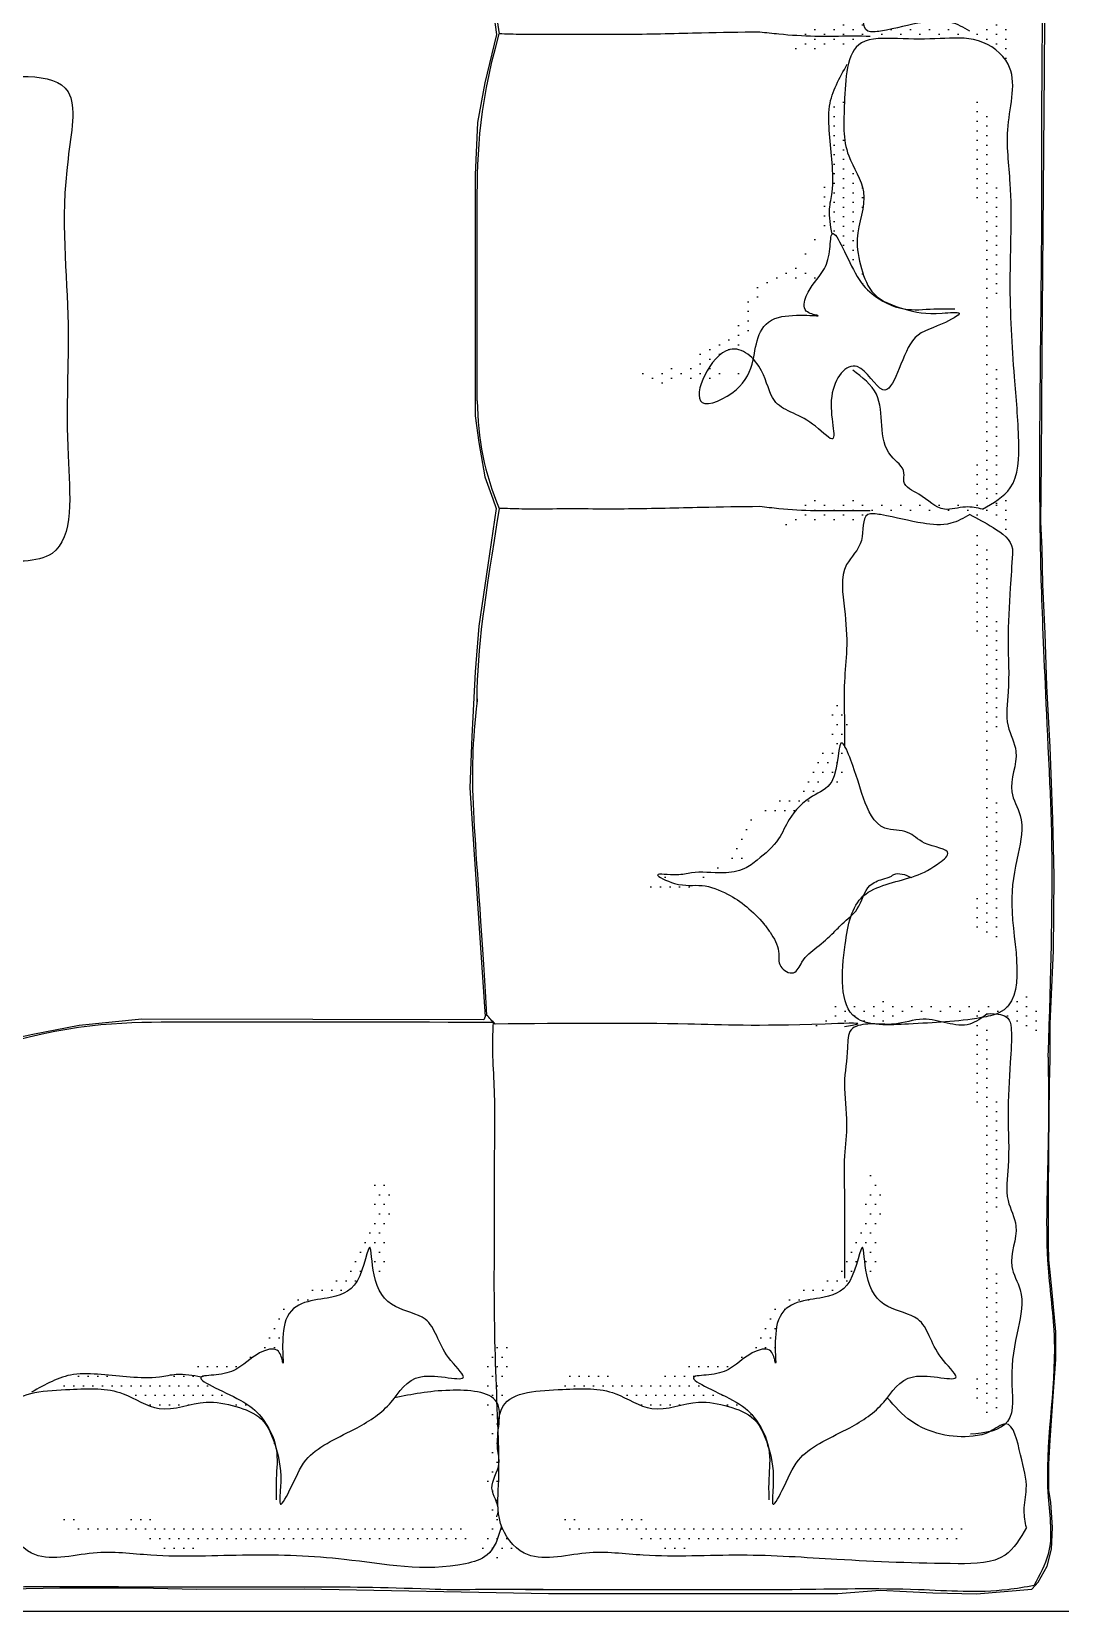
# Model space of a CAD drawing. Header units: millimetres. Extents: x 2377 to 4712, y -254 to 3188.
# Drawn here: x 3615.09 to 3637.67, y 1433.12 to 1467.74 of the extents above; entities that cross this region are included whole.
import ezdxf

# ---------------------------------------------------------------- set-up
doc = ezdxf.new("R2010")
doc.units = ezdxf.units.MM
doc.layers.add('Mobiliario', color=254, linetype='Continuous')
pattern_1 = [(360, (-19164.16732, 15404.11734), (0.1046396866, 0.2092793731), [0, -0.2092793731])]
pattern_2 = [(360, (-19153.37338, 15404.11734), (0.1046396866, 0.2092793731), [0, -0.2092793731])]
pattern_3 = [(270, (-17326.24135, 17220.01939), (-0.2092793731, -0.1046396866), [0, -0.2092793731])]

msp = doc.modelspace()

# ---------------------------------------------------------------- hatches: boundary and pattern name
at = {"layer": 'Mobiliario', "transparency": 33554687}
h = msp.add_hatch(dxfattribs=at)
h.set_pattern_fill('DOTS', color=256, scale=0.13183, angle=90, style=0)
h.set_pattern_definition([(270, (-17326.24135, 17219.41027), (-0.2092793731, -0.1046396866), [0, -0.2092793731])])
edge = h.paths.add_edge_path()
edge.add_spline(control_points=[(3635.646, 1467.777), (3635.823, 1467.805), (3636.067, 1467.845), (3636.279, 1467.988), (3636.333, 1468.034)], knot_values=[0, 0, 0, 0, 0.080563, 0.111589, 0.111589, 0.111589, 0.111589], degree=3, periodic=0)
edge.add_spline(control_points=[(3636.333, 1468.034), (3636.43, 1467.953), (3636.591, 1467.819), (3636.585, 1467.431), (3636.526, 1467.193), (3636.486, 1467.028)], knot_values=[0, 0, 0, 0, 0.054121, 0.08915, 0.167138, 0.167138, 0.167138, 0.167138], degree=3, periodic=0)
edge.add_spline(control_points=[(3636.486, 1467.028), (3636.485, 1467.029), (3636.39, 1467.275), (3635.829, 1467.65), (3634.957, 1467.577), (3634.137, 1467.573), (3633.399, 1467.636), (3633.171, 1467.418), (3633.13, 1467.365)], knot_values=[1.511928, 1.511928, 1.511928, 1.511928, 1.512363, 1.638201, 1.765577, 1.906885, 2.027828, 2.059082, 2.059082, 2.059082, 2.059082], degree=3, periodic=0)
edge.add_spline(control_points=[(3633.13, 1467.365), (3633.025, 1467.391), (3632.871, 1467.43), (3632.614, 1467.399), (3632.376, 1467.301), (3632.05, 1467.39), (3631.774, 1467.317), (3631.598, 1467.343), (3631.547, 1467.351)], knot_values=[0, 0, 0, 0, 0.048558, 0.071367, 0.116584, 0.162079, 0.218878, 0.242488, 0.242488, 0.242488, 0.242488], degree=3, periodic=0)
edge.add_spline(control_points=[(3631.547, 1467.351), (3631.567, 1467.369), (3631.681, 1467.461), (3631.958, 1467.55), (3632.036, 1467.78), (3632.055, 1467.902)], knot_values=[0.818516, 0.818516, 0.818516, 0.818516, 0.831378, 0.885814, 0.938551, 0.938551, 0.938551, 0.938551], degree=3, periodic=0)
edge.add_spline(control_points=[(3632.055, 1467.902), (3632.114, 1467.89), (3632.214, 1467.869), (3632.435, 1467.881), (3632.656, 1467.841), (3632.97, 1467.928), (3633.175, 1467.915), (3633.32, 1467.906)], knot_values=[0, 0, 0, 0, 0.027242, 0.046133, 0.100301, 0.127225, 0.192645, 0.192645, 0.192645, 0.192645], degree=3, periodic=0)
edge.add_spline(control_points=[(3633.32, 1467.906), (3633.338, 1467.847), (3633.408, 1467.729), (3633.949, 1467.829), (3634.502, 1467.813), (3635.168, 1467.842), (3635.507, 1467.796), (3635.646, 1467.777)], knot_values=[0, 0, 0, 0, 0.027981, 0.070374, 0.21186, 0.303711, 0.367692, 0.367692, 0.367692, 0.367692], degree=3, periodic=0)
h = msp.add_hatch(dxfattribs=at)
h.set_pattern_fill('DOTS', color=256, scale=0.13183, angle=90, style=0)
h.set_pattern_definition(pattern_3)
edge = h.paths.add_edge_path()
edge.add_spline(control_points=[(3632.959, 1466.418), (3632.934, 1466.343), (3632.808, 1465.85), (3632.86, 1465.103), (3633.497, 1464.196), (3633.095, 1463.325), (3633.25, 1462.565), (3633.496, 1461.9), (3633.978, 1461.732), (3634.203, 1461.667)], knot_values=[2.114919, 2.114919, 2.114919, 2.114919, 2.148022, 2.325375, 2.455369, 2.612382, 2.712389, 2.807247, 2.917859, 2.917859, 2.917859, 2.917859], degree=3, periodic=0)
edge.add_spline(control_points=[(3634.203, 1461.667), (3633.946, 1461.71), (3633.495, 1461.946), (3633.086, 1462.439), (3632.708, 1463.4), (3632.628, 1463.313)], knot_values=[5.290886, 5.290886, 5.290886, 5.290886, 5.407859, 5.498389, 5.641481, 5.641481, 5.641481, 5.641481], degree=3, periodic=0)
edge.add_spline(control_points=[(3632.628, 1463.313), (3632.594, 1463.495), (3632.536, 1463.8), (3632.664, 1464.31), (3632.624, 1464.873), (3632.597, 1465.473), (3632.445, 1466.138), (3632.8, 1466.331), (3632.959, 1466.418)], knot_values=[0, 0, 0, 0, 0.082775, 0.139052, 0.236451, 0.334205, 0.426037, 0.500826, 0.500826, 0.500826, 0.500826], degree=3, periodic=0)
h = msp.add_hatch(dxfattribs=at)
h.set_pattern_fill('DOTS', color=256, scale=0.13183, angle=90, style=0)
h.set_pattern_definition(pattern_3)
edge = h.paths.add_edge_path()
edge.add_spline(control_points=[(3636.334, 1457.683), (3636.362, 1457.59), (3636.355, 1457.342), (3635.636, 1457.436), (3635.881, 1458.65), (3635.94, 1459.636), (3635.824, 1460.92), (3635.804, 1461.945), (3635.836, 1462.858), (3635.929, 1463.674), (3635.598, 1464.716), (3635.895, 1465.468), (3635.567, 1466.611), (3636.235, 1465.782), (3636.057, 1465.266), (3635.987, 1464.616), (3636.544, 1464.101), (3636.325, 1463.291), (3636.37, 1462.42), (3636.089, 1461.448), (3636.261, 1460.461), (3636.238, 1459.433), (3636.21, 1458.439), (3636.353, 1458.028), (3636.334, 1457.683)], knot_values=[0.011224, 0.011224, 0.011224, 0.011224, 0.050682, 0.096715, 0.251247, 0.459037, 0.606759, 0.823353, 0.929423, 1.021685, 1.198271, 1.382621, 1.456912, 1.545386, 1.655962, 1.729681, 1.820531, 1.963359, 2.069429, 2.223203, 2.412328, 2.513691, 2.702648, 2.807141, 2.807141, 2.807141, 2.807141], degree=3, periodic=0)
edge.add_spline(control_points=[(3636.302, 1457.755), (3636.315, 1457.734), (3636.326, 1457.709), (3636.334, 1457.683), (3636.333, 1457.676), (3636.328, 1457.577), (3636.3, 1457.298), (3636.255, 1457.833), (3636.302, 1457.755)], knot_values=[0, 0, 0, 0, 0.011224, 0.011224, 0.011224, 0.013099, 0.041124, 0.082591, 0.082591, 0.082591, 0.082591], degree=3, periodic=0)
h = msp.add_hatch(dxfattribs=at)
h.set_pattern_fill('DOTS', color=256, scale=0.13183, angle=90, style=0)
h.set_pattern_definition([(270, (-17326.24135, 17219.2005), (-0.2092793731, -0.1046396866), [0, -0.2092793731])])
edge = h.paths.add_edge_path()
edge.add_spline(control_points=[(3628.073, 1460.294), (3628.223, 1460.313), (3628.522, 1460.352), (3628.959, 1460.372), (3629.426, 1460.393), (3629.737, 1460.814), (3630.159, 1460.909), (3630.539, 1461.155), (3630.603, 1461.592), (3630.827, 1461.998), (3631.093, 1462.353), (3631.442, 1462.544), (3631.822, 1462.653), (3632.117, 1462.974), (3632.363, 1463.372), (3632.338, 1463.811), (3632.224, 1464.256), (3632.448, 1464.448), (3632.57, 1464.553)], knot_values=[0.005178, 0.005178, 0.005178, 0.005178, 0.073849, 0.142205, 0.207549, 0.273101, 0.36199, 0.399334, 0.470573, 0.546917, 0.612479, 0.668255, 0.724922, 0.788827, 0.8616, 0.929898, 0.986285, 1.052992, 1.052992, 1.052992, 1.052992], degree=3, periodic=0)
edge.add_spline(control_points=[(3632.57, 1464.553), (3632.575, 1464.413), (3632.602, 1464.273), (3632.628, 1464.132)], knot_values=[0, 0, 0, 0, 0.06406, 0.06406, 0.06406, 0.06406], degree=3, periodic=0)
edge.add_spline(control_points=[(3632.628, 1464.132), (3632.625, 1464.129), (3632.593, 1464.078), (3632.59, 1463.688), (3632.434, 1463.242), (3632.076, 1462.931), (3631.96, 1462.411), (3632.654, 1462.281), (3630.993, 1462.509), (3630.948, 1461.447), (3630.714, 1460.621), (3629.372, 1460.418), (3630.249, 1460.39), (3630.566, 1460.297), (3630.643, 1460.266)], knot_values=[4.316577, 4.316577, 4.316577, 4.316577, 4.322625, 4.379639, 4.44672, 4.548681, 4.598183, 4.636236, 4.763611, 4.92851, 5.042512, 5.16326, 5.256193, 5.290886, 5.290886, 5.290886, 5.290886], degree=3, periodic=0)
edge.add_spline(control_points=[(3630.643, 1460.266), (3630.406, 1460.171), (3629.993, 1460.006), (3629.28, 1460.13), (3628.762, 1459.811), (3628.185, 1460.284), (3628.073, 1460.294)], knot_values=[1.719687, 1.719687, 1.719687, 1.719687, 1.833875, 1.91866, 2.031928, 2.108276, 2.108276, 2.108276, 2.108276], degree=3, periodic=0)
h = msp.add_hatch(dxfattribs=at)
h.set_pattern_fill('DOTS', color=256, scale=0.13183, angle=90, style=0)
h.set_pattern_definition([(270, (-17326.24135, 17229.80847), (-0.2092793731, -0.1046396866), [0, -0.2092793731])])
edge = h.paths.add_edge_path()
edge.add_spline(control_points=[(3635.646, 1457.379), (3635.823, 1457.407), (3636.067, 1457.447), (3636.279, 1457.59), (3636.333, 1457.636)], knot_values=[0, 0, 0, 0, 0.080563, 0.111589, 0.111589, 0.111589, 0.111589], degree=3, periodic=0)
edge.add_spline(control_points=[(3636.333, 1457.636), (3636.43, 1457.555), (3636.591, 1457.421), (3636.585, 1457.033), (3636.526, 1456.795), (3636.486, 1456.63)], knot_values=[0, 0, 0, 0, 0.054121, 0.08915, 0.167138, 0.167138, 0.167138, 0.167138], degree=3, periodic=0)
edge.add_spline(control_points=[(3636.486, 1456.63), (3636.485, 1456.631), (3636.39, 1456.877), (3635.829, 1457.252), (3634.957, 1457.179), (3634.137, 1457.175), (3633.399, 1457.238), (3633.171, 1457.02), (3633.13, 1456.967)], knot_values=[1.511928, 1.511928, 1.511928, 1.511928, 1.512363, 1.638201, 1.765577, 1.906885, 2.027828, 2.059082, 2.059082, 2.059082, 2.059082], degree=3, periodic=0)
edge.add_spline(control_points=[(3633.13, 1456.967), (3633.025, 1456.993), (3632.871, 1457.032), (3632.614, 1457.001), (3632.376, 1456.902), (3632.05, 1456.992), (3631.774, 1456.919), (3631.598, 1456.945), (3631.547, 1456.952)], knot_values=[0, 0, 0, 0, 0.048558, 0.071367, 0.116584, 0.162079, 0.218878, 0.242488, 0.242488, 0.242488, 0.242488], degree=3, periodic=0)
edge.add_spline(control_points=[(3631.547, 1456.952), (3631.567, 1456.971), (3631.681, 1457.063), (3631.958, 1457.152), (3632.036, 1457.382), (3632.055, 1457.504)], knot_values=[0.818516, 0.818516, 0.818516, 0.818516, 0.831378, 0.885814, 0.938551, 0.938551, 0.938551, 0.938551], degree=3, periodic=0)
edge.add_spline(control_points=[(3632.055, 1457.504), (3632.114, 1457.491), (3632.214, 1457.471), (3632.435, 1457.483), (3632.656, 1457.443), (3632.97, 1457.529), (3633.175, 1457.517), (3633.32, 1457.508)], knot_values=[0, 0, 0, 0, 0.027242, 0.046133, 0.100301, 0.127225, 0.192645, 0.192645, 0.192645, 0.192645], degree=3, periodic=0)
edge.add_spline(control_points=[(3633.32, 1457.508), (3633.338, 1457.448), (3633.408, 1457.33), (3633.949, 1457.431), (3634.502, 1457.415), (3635.168, 1457.444), (3635.507, 1457.398), (3635.646, 1457.379)], knot_values=[0, 0, 0, 0, 0.027981, 0.070374, 0.21186, 0.303711, 0.367692, 0.367692, 0.367692, 0.367692], degree=3, periodic=0)
h = msp.add_hatch(dxfattribs=at)
h.set_pattern_fill('DOTS', color=256, scale=0.13183, angle=90, style=0)
h.set_pattern_definition([(270, (-17326.24135, 17229.56472), (-0.2092793731, -0.1046396866), [0, -0.2092793731])])
edge = h.paths.add_edge_path()
edge.add_spline(control_points=[(3636.334, 1448.137), (3636.362, 1448.044), (3636.355, 1447.797), (3635.636, 1447.891), (3635.881, 1449.105), (3635.94, 1450.09), (3635.824, 1451.375), (3635.804, 1452.399), (3635.836, 1453.313), (3635.929, 1454.129), (3635.598, 1455.171), (3635.895, 1455.923), (3635.567, 1457.065), (3636.235, 1456.237), (3636.057, 1455.721), (3635.987, 1455.071), (3636.544, 1454.555), (3636.325, 1453.746), (3636.37, 1452.874), (3636.089, 1451.903), (3636.261, 1450.916), (3636.238, 1449.887), (3636.21, 1448.894), (3636.353, 1448.483), (3636.334, 1448.137)], knot_values=[0.011224, 0.011224, 0.011224, 0.011224, 0.050682, 0.096715, 0.251247, 0.459037, 0.606759, 0.823353, 0.929423, 1.021685, 1.198271, 1.382621, 1.456912, 1.545386, 1.655962, 1.729681, 1.820531, 1.963359, 2.069429, 2.223203, 2.412328, 2.513691, 2.702648, 2.807141, 2.807141, 2.807141, 2.807141], degree=3, periodic=0)
edge.add_spline(control_points=[(3636.302, 1448.21), (3636.315, 1448.189), (3636.326, 1448.164), (3636.334, 1448.137), (3636.333, 1448.131), (3636.328, 1448.031), (3636.3, 1447.753), (3636.255, 1448.288), (3636.302, 1448.21)], knot_values=[0, 0, 0, 0, 0.011224, 0.011224, 0.011224, 0.013099, 0.041124, 0.082591, 0.082591, 0.082591, 0.082591], degree=3, periodic=0)
h = msp.add_hatch(dxfattribs=at)
h.set_pattern_fill('DOTS', color=256, scale=0.13183, style=0)
h.set_pattern_definition([(360, (-19163.43445, 15393.49596), (0.1046396866, 0.2092793731), [0, -0.2092793731])])
edge = h.paths.add_edge_path()
edge.add_spline(control_points=[(3632.701, 1453.434), (3632.681, 1453.283), (3632.642, 1452.984), (3632.623, 1452.547), (3632.602, 1452.08), (3632.18, 1451.769), (3632.086, 1451.347), (3631.84, 1450.967), (3631.403, 1450.903), (3630.996, 1450.679), (3630.641, 1450.413), (3630.45, 1450.064), (3630.342, 1449.684), (3630.021, 1449.389), (3629.623, 1449.143), (3629.183, 1449.168), (3628.739, 1449.283), (3628.546, 1449.058), (3628.442, 1448.936)], knot_values=[0.005178, 0.005178, 0.005178, 0.005178, 0.073849, 0.142205, 0.207549, 0.273101, 0.36199, 0.399334, 0.470573, 0.546917, 0.612479, 0.668255, 0.724922, 0.788827, 0.8616, 0.929898, 0.986285, 1.052992, 1.052992, 1.052992, 1.052992], degree=3, periodic=0)
edge.add_spline(control_points=[(3628.442, 1448.936), (3628.582, 1448.931), (3628.722, 1448.904), (3628.862, 1448.878)], knot_values=[0, 0, 0, 0, 0.06406, 0.06406, 0.06406, 0.06406], degree=3, periodic=0)
edge.add_spline(control_points=[(3628.862, 1448.878), (3628.866, 1448.881), (3628.917, 1448.913), (3629.307, 1448.916), (3629.753, 1449.072), (3630.063, 1449.43), (3630.584, 1449.546), (3630.714, 1448.852), (3630.486, 1450.513), (3631.547, 1450.558), (3632.374, 1450.792), (3632.577, 1452.135), (3632.604, 1451.257), (3632.697, 1450.941), (3632.729, 1450.864)], knot_values=[4.316577, 4.316577, 4.316577, 4.316577, 4.322625, 4.379639, 4.44672, 4.548681, 4.598183, 4.636236, 4.763611, 4.92851, 5.042512, 5.16326, 5.256193, 5.290886, 5.290886, 5.290886, 5.290886], degree=3, periodic=0)
edge.add_spline(control_points=[(3632.729, 1450.864), (3632.823, 1451.101), (3632.988, 1451.514), (3632.864, 1452.226), (3633.184, 1452.745), (3632.71, 1453.321), (3632.701, 1453.434)], knot_values=[1.719687, 1.719687, 1.719687, 1.719687, 1.833875, 1.91866, 2.031928, 2.108276, 2.108276, 2.108276, 2.108276], degree=3, periodic=0)
h = msp.add_hatch(dxfattribs=at)
h.set_pattern_fill('DOTS', color=256, scale=0.13183, angle=90, style=0)
h.set_pattern_definition([(270, (-17326.8352, 17240.80052), (-0.2092793731, -0.1046396866), [0, -0.2092793731])])
edge = h.paths.add_edge_path()
edge.add_spline(control_points=[(3636.24, 1446.386), (3636.417, 1446.415), (3636.661, 1446.455), (3636.873, 1446.598), (3636.926, 1446.644)], knot_values=[0, 0, 0, 0, 0.080563, 0.111589, 0.111589, 0.111589, 0.111589], degree=3, periodic=0)
edge.add_spline(control_points=[(3636.926, 1446.644), (3637.024, 1446.563), (3637.185, 1446.429), (3637.179, 1446.041), (3637.12, 1445.803), (3637.079, 1445.638)], knot_values=[0, 0, 0, 0, 0.054121, 0.08915, 0.167138, 0.167138, 0.167138, 0.167138], degree=3, periodic=0)
edge.add_spline(control_points=[(3637.079, 1445.638), (3637.079, 1445.639), (3636.984, 1445.885), (3636.423, 1446.26), (3635.551, 1446.187), (3634.731, 1446.183), (3633.993, 1446.246), (3633.765, 1446.028), (3633.723, 1445.975)], knot_values=[1.511928, 1.511928, 1.511928, 1.511928, 1.512363, 1.638201, 1.765577, 1.906885, 2.027828, 2.059082, 2.059082, 2.059082, 2.059082], degree=3, periodic=0)
edge.add_spline(control_points=[(3633.723, 1445.975), (3633.619, 1446.001), (3633.465, 1446.039), (3633.208, 1446.009), (3632.97, 1445.91), (3632.643, 1446), (3632.368, 1445.927), (3632.192, 1445.953), (3632.141, 1445.96)], knot_values=[0, 0, 0, 0, 0.048558, 0.071367, 0.116584, 0.162079, 0.218878, 0.242488, 0.242488, 0.242488, 0.242488], degree=3, periodic=0)
edge.add_spline(control_points=[(3632.141, 1445.96), (3632.161, 1445.979), (3632.275, 1446.071), (3632.552, 1446.16), (3632.63, 1446.39), (3632.649, 1446.512)], knot_values=[0.818516, 0.818516, 0.818516, 0.818516, 0.831378, 0.885814, 0.938551, 0.938551, 0.938551, 0.938551], degree=3, periodic=0)
edge.add_spline(control_points=[(3632.649, 1446.512), (3632.708, 1446.499), (3632.808, 1446.478), (3633.029, 1446.491), (3633.25, 1446.451), (3633.564, 1446.537), (3633.769, 1446.525), (3633.914, 1446.516)], knot_values=[0, 0, 0, 0, 0.027242, 0.046133, 0.100301, 0.127225, 0.192645, 0.192645, 0.192645, 0.192645], degree=3, periodic=0)
edge.add_spline(control_points=[(3633.914, 1446.516), (3633.932, 1446.456), (3634.001, 1446.338), (3634.543, 1446.438), (3635.096, 1446.423), (3635.762, 1446.452), (3636.101, 1446.405), (3636.24, 1446.386)], knot_values=[0, 0, 0, 0, 0.027981, 0.070374, 0.21186, 0.303711, 0.367692, 0.367692, 0.367692, 0.367692], degree=3, periodic=0)
h = msp.add_hatch(dxfattribs=at)
h.set_pattern_fill('DOTS', color=256, scale=0.13183, angle=90, style=0)
h.set_pattern_definition([(270, (-17326.24135, 17239.96291), (-0.2092793731, -0.1046396866), [0, -0.2092793731])])
edge = h.paths.add_edge_path()
edge.add_spline(control_points=[(3636.334, 1437.739), (3636.362, 1437.646), (3636.355, 1437.398), (3635.636, 1437.493), (3635.881, 1438.706), (3635.94, 1439.692), (3635.824, 1440.977), (3635.804, 1442.001), (3635.836, 1442.915), (3635.929, 1443.731), (3635.598, 1444.772), (3635.895, 1445.524), (3635.567, 1446.667), (3636.235, 1445.839), (3636.057, 1445.322), (3635.987, 1444.673), (3636.544, 1444.157), (3636.325, 1443.348), (3636.37, 1442.476), (3636.089, 1441.505), (3636.261, 1440.518), (3636.238, 1439.489), (3636.21, 1438.495), (3636.353, 1438.085), (3636.334, 1437.739)], knot_values=[0.011224, 0.011224, 0.011224, 0.011224, 0.050682, 0.096715, 0.251247, 0.459037, 0.606759, 0.823353, 0.929423, 1.021685, 1.198271, 1.382621, 1.456912, 1.545386, 1.655962, 1.729681, 1.820531, 1.963359, 2.069429, 2.223203, 2.412328, 2.513691, 2.702648, 2.807141, 2.807141, 2.807141, 2.807141], degree=3, periodic=0)
edge.add_spline(control_points=[(3636.302, 1437.811), (3636.315, 1437.79), (3636.326, 1437.766), (3636.334, 1437.739), (3636.333, 1437.733), (3636.328, 1437.633), (3636.3, 1437.355), (3636.255, 1437.89), (3636.302, 1437.811)], knot_values=[0, 0, 0, 0, 0.011224, 0.011224, 0.011224, 0.013099, 0.041124, 0.082591, 0.082591, 0.082591, 0.082591], degree=3, periodic=0)
h = msp.add_hatch(dxfattribs=at)
h.set_pattern_fill('DOTS', color=256, scale=0.13183, style=0)
h.set_pattern_definition(pattern_2)
edge = h.paths.add_edge_path()
edge.add_spline(control_points=[(3622.64, 1442.812), (3622.62, 1442.662), (3622.581, 1442.362), (3622.562, 1441.926), (3622.541, 1441.459), (3622.119, 1441.148), (3622.025, 1440.726), (3621.779, 1440.346), (3621.342, 1440.282), (3620.935, 1440.058), (3620.58, 1439.791), (3620.389, 1439.443), (3620.281, 1439.063), (3619.96, 1438.768), (3619.562, 1438.521), (3619.122, 1438.547), (3618.678, 1438.661), (3618.485, 1438.437), (3618.381, 1438.315)], knot_values=[0.005178, 0.005178, 0.005178, 0.005178, 0.073849, 0.142205, 0.207549, 0.273101, 0.36199, 0.399334, 0.470573, 0.546917, 0.612479, 0.668255, 0.724922, 0.788827, 0.8616, 0.929898, 0.986285, 1.052992, 1.052992, 1.052992, 1.052992], degree=3, periodic=0)
edge.add_spline(control_points=[(3618.381, 1438.315), (3618.521, 1438.31), (3618.661, 1438.283), (3618.801, 1438.256)], knot_values=[0, 0, 0, 0, 0.06406, 0.06406, 0.06406, 0.06406], degree=3, periodic=0)
edge.add_spline(control_points=[(3618.801, 1438.256), (3618.805, 1438.26), (3618.856, 1438.292), (3619.246, 1438.295), (3619.692, 1438.451), (3620.002, 1438.809), (3620.522, 1438.925), (3620.653, 1438.231), (3620.425, 1439.891), (3621.486, 1439.937), (3622.313, 1440.171), (3622.516, 1441.513), (3622.543, 1440.636), (3622.636, 1440.319), (3622.668, 1440.242)], knot_values=[4.316577, 4.316577, 4.316577, 4.316577, 4.322625, 4.379639, 4.44672, 4.548681, 4.598183, 4.636236, 4.763611, 4.92851, 5.042512, 5.16326, 5.256193, 5.290886, 5.290886, 5.290886, 5.290886], degree=3, periodic=0)
edge.add_spline(control_points=[(3622.668, 1440.242), (3622.762, 1440.479), (3622.927, 1440.892), (3622.803, 1441.605), (3623.123, 1442.123), (3622.649, 1442.7), (3622.64, 1442.812)], knot_values=[1.719687, 1.719687, 1.719687, 1.719687, 1.833875, 1.91866, 2.031928, 2.108276, 2.108276, 2.108276, 2.108276], degree=3, periodic=0)
h = msp.add_hatch(dxfattribs=at)
h.set_pattern_fill('DOTS', color=256, scale=0.13183, style=0)
h.set_pattern_definition(pattern_1)
edge = h.paths.add_edge_path()
edge.add_spline(control_points=[(3633.434, 1442.812), (3633.414, 1442.662), (3633.375, 1442.362), (3633.356, 1441.926), (3633.335, 1441.459), (3632.913, 1441.148), (3632.819, 1440.726), (3632.572, 1440.346), (3632.136, 1440.282), (3631.729, 1440.058), (3631.374, 1439.791), (3631.183, 1439.443), (3631.075, 1439.063), (3630.754, 1438.768), (3630.356, 1438.521), (3629.916, 1438.547), (3629.472, 1438.661), (3629.279, 1438.437), (3629.175, 1438.315)], knot_values=[0.005178, 0.005178, 0.005178, 0.005178, 0.073849, 0.142205, 0.207549, 0.273101, 0.36199, 0.399334, 0.470573, 0.546917, 0.612479, 0.668255, 0.724922, 0.788827, 0.8616, 0.929898, 0.986285, 1.052992, 1.052992, 1.052992, 1.052992], degree=3, periodic=0)
edge.add_spline(control_points=[(3629.175, 1438.315), (3629.314, 1438.31), (3629.455, 1438.283), (3629.595, 1438.256)], knot_values=[0, 0, 0, 0, 0.06406, 0.06406, 0.06406, 0.06406], degree=3, periodic=0)
edge.add_spline(control_points=[(3629.595, 1438.256), (3629.599, 1438.26), (3629.65, 1438.292), (3630.04, 1438.295), (3630.486, 1438.451), (3630.796, 1438.809), (3631.316, 1438.925), (3631.447, 1438.231), (3631.218, 1439.891), (3632.28, 1439.937), (3633.107, 1440.171), (3633.31, 1441.513), (3633.337, 1440.636), (3633.43, 1440.319), (3633.462, 1440.242)], knot_values=[4.316577, 4.316577, 4.316577, 4.316577, 4.322625, 4.379639, 4.44672, 4.548681, 4.598183, 4.636236, 4.763611, 4.92851, 5.042512, 5.16326, 5.256193, 5.290886, 5.290886, 5.290886, 5.290886], degree=3, periodic=0)
edge.add_spline(control_points=[(3633.462, 1440.242), (3633.556, 1440.479), (3633.721, 1440.892), (3633.597, 1441.605), (3633.916, 1442.123), (3633.443, 1442.7), (3633.434, 1442.812)], knot_values=[1.719687, 1.719687, 1.719687, 1.719687, 1.833875, 1.91866, 2.031928, 2.108276, 2.108276, 2.108276, 2.108276], degree=3, periodic=0)
h = msp.add_hatch(dxfattribs=at)
h.set_pattern_fill('DOTS', color=256, scale=0.13183, style=0)
h.set_pattern_definition([(360, (-19163.5582, 15404.11734), (0.1046396866, 0.2092793731), [0, -0.2092793731])])
edge = h.paths.add_edge_path()
edge.add_spline(control_points=[(3625.132, 1435.239), (3625.103, 1435.062), (3625.064, 1434.818), (3624.92, 1434.606), (3624.874, 1434.552)], knot_values=[0, 0, 0, 0, 0.080563, 0.111589, 0.111589, 0.111589, 0.111589], degree=3, periodic=0)
edge.add_spline(control_points=[(3624.874, 1434.552), (3624.955, 1434.455), (3625.089, 1434.294), (3625.477, 1434.3), (3625.716, 1434.359), (3625.88, 1434.399)], knot_values=[0, 0, 0, 0, 0.054121, 0.08915, 0.167138, 0.167138, 0.167138, 0.167138], degree=3, periodic=0)
edge.add_spline(control_points=[(3625.88, 1434.399), (3625.879, 1434.4), (3625.634, 1434.495), (3625.259, 1435.056), (3625.332, 1435.928), (3625.335, 1436.748), (3625.272, 1437.486), (3625.491, 1437.714), (3625.543, 1437.755)], knot_values=[1.511928, 1.511928, 1.511928, 1.511928, 1.512363, 1.638201, 1.765577, 1.906885, 2.027828, 2.059082, 2.059082, 2.059082, 2.059082], degree=3, periodic=0)
edge.add_spline(control_points=[(3625.543, 1437.755), (3625.517, 1437.86), (3625.479, 1438.014), (3625.509, 1438.27), (3625.608, 1438.509), (3625.519, 1438.835), (3625.591, 1439.111), (3625.566, 1439.287), (3625.558, 1439.338)], knot_values=[0, 0, 0, 0, 0.048558, 0.071367, 0.116584, 0.162079, 0.218878, 0.242488, 0.242488, 0.242488, 0.242488], degree=3, periodic=0)
edge.add_spline(control_points=[(3625.558, 1439.338), (3625.539, 1439.318), (3625.447, 1439.203), (3625.358, 1438.927), (3625.129, 1438.848), (3625.007, 1438.83)], knot_values=[0.818516, 0.818516, 0.818516, 0.818516, 0.831378, 0.885814, 0.938551, 0.938551, 0.938551, 0.938551], degree=3, periodic=0)
edge.add_spline(control_points=[(3625.007, 1438.83), (3625.019, 1438.771), (3625.04, 1438.671), (3625.028, 1438.45), (3625.068, 1438.228), (3624.981, 1437.914), (3624.994, 1437.71), (3625.003, 1437.565)], knot_values=[0, 0, 0, 0, 0.027242, 0.046133, 0.100301, 0.127225, 0.192645, 0.192645, 0.192645, 0.192645], degree=3, periodic=0)
edge.add_spline(control_points=[(3625.003, 1437.565), (3625.062, 1437.547), (3625.18, 1437.477), (3625.08, 1436.936), (3625.096, 1436.383), (3625.067, 1435.717), (3625.113, 1435.378), (3625.132, 1435.239)], knot_values=[0, 0, 0, 0, 0.027981, 0.070374, 0.21186, 0.303711, 0.367692, 0.367692, 0.367692, 0.367692], degree=3, periodic=0)
h = msp.add_hatch(dxfattribs=at)
h.set_pattern_fill('DOTS', color=256, scale=0.13183, style=0)
h.set_pattern_definition(pattern_2)
edge = h.paths.add_edge_path()
edge.add_spline(control_points=[(3615.697, 1437.926), (3615.772, 1437.95), (3616.265, 1438.077), (3617.012, 1438.025), (3617.919, 1437.388), (3618.789, 1437.789), (3619.55, 1437.635), (3620.215, 1437.389), (3620.383, 1436.907), (3620.447, 1436.682)], knot_values=[2.114919, 2.114919, 2.114919, 2.114919, 2.148022, 2.325375, 2.455369, 2.612382, 2.712389, 2.807247, 2.917859, 2.917859, 2.917859, 2.917859], degree=3, periodic=0)
edge.add_spline(control_points=[(3620.447, 1436.682), (3620.404, 1436.938), (3620.169, 1437.39), (3619.676, 1437.799), (3618.715, 1438.177), (3618.801, 1438.256)], knot_values=[5.290886, 5.290886, 5.290886, 5.290886, 5.407859, 5.498389, 5.641481, 5.641481, 5.641481, 5.641481], degree=3, periodic=0)
edge.add_spline(control_points=[(3618.801, 1438.256), (3618.62, 1438.291), (3618.315, 1438.349), (3617.805, 1438.221), (3617.242, 1438.261), (3616.641, 1438.288), (3615.977, 1438.44), (3615.784, 1438.085), (3615.697, 1437.926)], knot_values=[0, 0, 0, 0, 0.082775, 0.139052, 0.236451, 0.334205, 0.426037, 0.500826, 0.500826, 0.500826, 0.500826], degree=3, periodic=0)
h = msp.add_hatch(dxfattribs=at)
h.set_pattern_fill('DOTS', color=256, scale=0.13183, style=0)
h.set_pattern_definition(pattern_1)
edge = h.paths.add_edge_path()
edge.add_spline(control_points=[(3626.491, 1437.926), (3626.566, 1437.95), (3627.058, 1438.077), (3627.806, 1438.025), (3628.713, 1437.388), (3629.583, 1437.789), (3630.344, 1437.635), (3631.009, 1437.389), (3631.177, 1436.907), (3631.241, 1436.682)], knot_values=[2.114919, 2.114919, 2.114919, 2.114919, 2.148022, 2.325375, 2.455369, 2.612382, 2.712389, 2.807247, 2.917859, 2.917859, 2.917859, 2.917859], degree=3, periodic=0)
edge.add_spline(control_points=[(3631.241, 1436.682), (3631.198, 1436.938), (3630.963, 1437.39), (3630.47, 1437.799), (3629.509, 1438.177), (3629.595, 1438.256)], knot_values=[5.290886, 5.290886, 5.290886, 5.290886, 5.407859, 5.498389, 5.641481, 5.641481, 5.641481, 5.641481], degree=3, periodic=0)
edge.add_spline(control_points=[(3629.595, 1438.256), (3629.414, 1438.291), (3629.109, 1438.349), (3628.599, 1438.221), (3628.036, 1438.261), (3627.435, 1438.288), (3626.771, 1438.44), (3626.578, 1438.085), (3626.491, 1437.926)], knot_values=[0, 0, 0, 0, 0.082775, 0.139052, 0.236451, 0.334205, 0.426037, 0.500826, 0.500826, 0.500826, 0.500826], degree=3, periodic=0)
h = msp.add_hatch(dxfattribs=at)
h.set_pattern_fill('DOTS', color=256, scale=0.13183, style=0)
h.set_pattern_definition(pattern_2)
edge = h.paths.add_edge_path()
edge.add_spline(control_points=[(3624.432, 1434.551), (3624.525, 1434.523), (3624.773, 1434.53), (3624.678, 1435.249), (3623.465, 1435.004), (3622.479, 1434.945), (3621.195, 1435.061), (3620.17, 1435.081), (3619.256, 1435.048), (3618.44, 1434.955), (3617.399, 1435.287), (3616.647, 1434.99), (3615.504, 1435.318), (3616.333, 1434.649), (3616.849, 1434.827), (3617.499, 1434.898), (3618.014, 1434.341), (3618.824, 1434.56), (3619.695, 1434.515), (3620.666, 1434.796), (3621.654, 1434.623), (3622.682, 1434.647), (3623.676, 1434.674), (3624.086, 1434.532), (3624.432, 1434.551)], knot_values=[0.011224, 0.011224, 0.011224, 0.011224, 0.050682, 0.096715, 0.251247, 0.459037, 0.606759, 0.823353, 0.929423, 1.021685, 1.198271, 1.382621, 1.456912, 1.545386, 1.655962, 1.729681, 1.820531, 1.963359, 2.069429, 2.223203, 2.412328, 2.513691, 2.702648, 2.807141, 2.807141, 2.807141, 2.807141], degree=3, periodic=0)
edge.add_spline(control_points=[(3624.36, 1434.582), (3624.381, 1434.57), (3624.406, 1434.559), (3624.432, 1434.551), (3624.438, 1434.551), (3624.538, 1434.557), (3624.817, 1434.585), (3624.282, 1434.629), (3624.36, 1434.582)], knot_values=[0, 0, 0, 0, 0.011224, 0.011224, 0.011224, 0.013099, 0.041124, 0.082591, 0.082591, 0.082591, 0.082591], degree=3, periodic=0)
h = msp.add_hatch(dxfattribs=at)
h.set_pattern_fill('DOTS', color=256, scale=0.13183, style=0)
h.set_pattern_definition(pattern_1)
edge = h.paths.add_edge_path()
edge.add_spline(control_points=[(3635.226, 1434.551), (3635.319, 1434.523), (3635.567, 1434.53), (3635.472, 1435.249), (3634.259, 1435.004), (3633.273, 1434.945), (3631.988, 1435.061), (3630.964, 1435.081), (3630.05, 1435.048), (3629.234, 1434.955), (3628.193, 1435.287), (3627.441, 1434.99), (3626.298, 1435.318), (3627.126, 1434.649), (3627.643, 1434.827), (3628.293, 1434.898), (3628.808, 1434.341), (3629.618, 1434.56), (3630.489, 1434.515), (3631.46, 1434.796), (3632.448, 1434.623), (3633.476, 1434.647), (3634.47, 1434.674), (3634.88, 1434.532), (3635.226, 1434.551)], knot_values=[0.011224, 0.011224, 0.011224, 0.011224, 0.050682, 0.096715, 0.251247, 0.459037, 0.606759, 0.823353, 0.929423, 1.021685, 1.198271, 1.382621, 1.456912, 1.545386, 1.655962, 1.729681, 1.820531, 1.963359, 2.069429, 2.223203, 2.412328, 2.513691, 2.702648, 2.807141, 2.807141, 2.807141, 2.807141], degree=3, periodic=0)
edge.add_spline(control_points=[(3635.154, 1434.582), (3635.175, 1434.57), (3635.2, 1434.559), (3635.226, 1434.551), (3635.232, 1434.551), (3635.332, 1434.557), (3635.611, 1434.585), (3635.076, 1434.629), (3635.154, 1434.582)], knot_values=[0, 0, 0, 0, 0.011224, 0.011224, 0.011224, 0.013099, 0.041124, 0.082591, 0.082591, 0.082591, 0.082591], degree=3, periodic=0)

# ---------------------------------------------------------------- linework, layer by layer
at = {"transparency": 33554687}
msp.add_line((3637.816, 1433.122), (3604.037, 1433.122), dxfattribs=at)
at = {"layer": 'Mobiliario', "transparency": 33554687}
for points in [[(3614.602, 1433.619), (3615.709, 1433.64), (3617.445, 1433.64), (3618.702, 1433.608), (3621.062, 1433.62), (3626.412, 1433.517), (3630.036, 1433.517), (3632.755, 1433.517), (3633.679, 1433.588), (3634.833, 1433.529), (3635.792, 1433.509), (3637.005, 1433.607), (3637.142, 1433.764), (3637.338, 1434.116), (3637.436, 1434.488), (3637.455, 1434.958), (3637.417, 1435.506), (3637.38, 1435.78), (3637.38, 1435.979), (3637.38, 1436.352), (3637.405, 1436.874), (3637.48, 1437.943), (3637.529, 1438.639), (3637.529, 1439.248), (3637.453, 1440.109), (3637.416, 1440.482), (3637.379, 1440.83), (3637.367, 1441.178), (3637.367, 1441.626), (3637.367, 1442.222), (3637.379, 1443.266), (3637.393, 1444.687), (3637.405, 1445.221), (3637.405, 1446.004), (3637.48, 1447.599), (3637.493, 1449.239), (3637.468, 1450.482), (3637.405, 1452.065), (3637.331, 1453.407), (3637.293, 1454.551), (3637.242, 1455.624), (3637.229, 1456.407), (3637.205, 1457.003), (3637.217, 1458.309), (3637.231, 1460.737), (3637.256, 1463.384), (3637.281, 1466.896), (3637.294, 1469.133)], [(3625.176, 1468.365), (3625.276, 1467.681), (3625.019, 1466.62), (3624.858, 1465.75), (3624.81, 1464.606), (3624.81, 1459.32), (3624.887, 1458.736), (3625.019, 1457.987), (3625.195, 1457.503), (3625.264, 1457.295), (3625.087, 1456.049), (3624.89, 1454.716), (3624.803, 1453.71), (3624.733, 1452.299), (3624.691, 1451.17), (3624.774, 1449.817), (3625.025, 1446.159), (3624.997, 1446.089), (3617.506, 1446.103), (3616.133, 1445.963), (3615.116, 1445.768), (3614.545, 1445.642)]]:
    msp.add_lwpolyline(points, dxfattribs=at)
msp.add_arc((3630.847, 1459.648), 5.993, 179.9875, 203.1091, dxfattribs=at)
for points, knots in [([(3637.362, 1445.268), (3637.498, 1449.186), (3637.279, 1453.907), (3637.13, 1457.07), (3637.243, 1463.25), (3637.212, 1467.38), (3637.303, 1470.394), (3637.23, 1473.146), (3637.134, 1475.54), (3637.326, 1476.961), (3636.785, 1478.208), (3635.651, 1478.221), (3634.664, 1478.194), (3633.377, 1478.283), (3632.075, 1478.263), (3630.792, 1478.237), (3628.956, 1478.383), (3627.389, 1478.076), (3624.87, 1478.481), (3624.851, 1475.935), (3624.851, 1474.193), (3624.851, 1472.203), (3624.851, 1470.581), (3625.335, 1467.694)], [0.737576, 0.737576, 0.737576, 0.737576, 0.801944, 1.006538, 1.278115, 1.486206, 1.701351, 1.959422, 2.118136, 2.234578, 2.302688, 2.360055, 2.458724, 2.53985, 2.649091, 2.754807, 2.832413, 3.059351, 3.172115, 3.306557, 3.521702, 3.635058, 3.739936, 3.739936, 3.739936, 3.739936]), ([(3635.646, 1467.755), (3635.51, 1467.832), (3635.196, 1468.009), (3634.483, 1467.949), (3633.962, 1467.792), (3633.249, 1467.688), (3633.379, 1468.417), (3632.762, 1468.887), (3632.912, 1469.818), (3632.972, 1470.644), (3632.875, 1471.472), (3632.902, 1472.155), (3632.898, 1472.637), (3632.899, 1472.823), (3632.899, 1472.854)], [0, 0, 0, 0, 0.0348335, 0.0806442, 0.1525795, 0.1737229, 0.2176359, 0.2647711, 0.338623, 0.4057285, 0.4587502, 0.5257624, 0.5610325, 0.5680864, 0.5680864, 0.5680864, 0.5680864]), ([(3624.854, 1459.649), (3624.851, 1459.88), (3624.851, 1460.412), (3624.851, 1461.284), (3624.851, 1462.427), (3624.851, 1464.384), (3624.851, 1465.99), (3625.335, 1467.694)], [0.5015608, 0.5015608, 0.5015608, 0.5015608, 0.5535628, 0.6214641, 0.6997888, 0.813042, 1.0655394, 1.0655394, 1.0655394, 1.0655394]), ([(3631.042, 1467.733), (3630.618, 1467.727), (3629.66, 1467.714), (3628.179, 1467.669), (3626.866, 1467.686), (3625.915, 1467.674), (3625.488, 1467.69), (3625.335, 1467.694)], [0, 0, 0, 0, 0.0963485, 0.217519, 0.3362423, 0.3943926, 0.4332617, 0.4332617, 0.4332617, 0.4332617]), ([(3633.464, 1467.64), (3633.231, 1467.641), (3632.827, 1467.642), (3632.159, 1467.634), (3631.584, 1467.67), (3631.182, 1467.717), (3631.042, 1467.733)], [0, 0, 0, 0, 0.0528583, 0.0916214, 0.1516312, 0.1835417, 0.1835417, 0.1835417, 0.1835417]), ([(3635.926, 1457.278), (3636.16, 1457.412), (3636.713, 1457.729), (3636.737, 1458.931), (3636.596, 1460.388), (3636.489, 1462.289), (3636.604, 1464.135), (3636.381, 1465.68), (3636.783, 1466.952), (3635.842, 1467.655), (3634.952, 1467.574), (3634.142, 1467.581), (3632.94, 1467.644), (3632.909, 1466.183), (3632.837, 1465.111), (3633.503, 1464.193), (3633.094, 1463.326), (3633.25, 1462.565), (3633.495, 1461.9), (3634.279, 1461.628), (3634.769, 1461.533), (3635.62, 1461.633), (3634.849, 1461.224), (3634.218, 1461.118), (3633.906, 1459.312), (3633.168, 1460.772), (3632.389, 1459.793), (3632.849, 1458.504), (3632.059, 1459.358), (3631.284, 1459.468), (3631.17, 1460.374), (3630.222, 1461.243), (3629.302, 1459.231), (3630.643, 1459.861), (3630.976, 1460.605), (3630.987, 1461.696), (3632.654, 1461.462), (3631.96, 1461.592), (3632.076, 1462.112), (3632.434, 1462.423), (3632.59, 1462.869), (3632.596, 1463.688), (3633.079, 1462.447), (3633.495, 1461.946), (3634.162, 1461.598), (3634.793, 1461.678), (3635.165, 1461.671), (3635.32, 1461.667)], [0, 0, 0, 0, 0.057815, 0.136678, 0.243284, 0.402154, 0.564395, 0.659688, 0.762209, 0.824971, 0.888499, 0.958977, 1.019297, 1.122226, 1.210681, 1.275516, 1.353826, 1.403704, 1.451015, 1.506182, 1.570003, 1.598194, 1.631447, 1.68828, 1.783225, 1.840339, 1.905349, 1.975889, 2.016081, 2.090435, 2.144149, 2.207694, 2.306699, 2.366922, 2.42378, 2.506024, 2.569552, 2.588531, 2.61322, 2.664073, 2.69753, 2.725965, 2.800349, 2.845501, 2.903841, 2.953175, 2.988414, 2.988414, 2.988414, 2.988414]), ([(3632.628, 1463.313), (3632.594, 1463.495), (3632.536, 1463.799), (3632.663, 1464.311), (3632.631, 1464.868), (3632.57, 1465.49), (3632.519, 1466.254), (3632.79, 1466.731), (3632.959, 1467.027)], [0, 0, 0, 0, 0.041284, 0.0693523, 0.1179299, 0.1666847, 0.212486, 0.287629, 0.287629, 0.287629, 0.287629]), ([(3605.614, 1456.135), (3606.877, 1456.068), (3608.946, 1456.177), (3611.854, 1456.128), (3613.754, 1456.189), (3616.093, 1456.04), (3615.786, 1458.896), (3615.986, 1461.551), (3615.649, 1464.043), (3616.266, 1466.999), (3612.55, 1466.457), (3609.935, 1466.796), (3607.323, 1466.565), (3605.011, 1466.813), (3605.3, 1463.941), (3605.187, 1461.715), (3605.205, 1459.145), (3605.225, 1457.607), (3605.181, 1456.158), (3605.614, 1456.135)], [0, 0, 0, 0, 0.719207, 1.185123, 1.623221, 1.882344, 2.294476, 2.839161, 3.527479, 3.805394, 4.222639, 5.064068, 5.523087, 5.767366, 6.168784, 6.717668, 7.231813, 7.509729, 7.756273, 7.756273, 7.756273, 7.756273]), ([(3635.926, 1457.278), (3635.803, 1457.305), (3635.527, 1457.364), (3635.001, 1457.179), (3634.636, 1457.592), (3634.155, 1457.782), (3634.25, 1458.183), (3633.552, 1458.615), (3633.885, 1459.711), (3633.288, 1460.167), (3633.08, 1460.325)], [0, 0, 0, 0, 0.0284111, 0.0638258, 0.1127925, 0.1452929, 0.1594006, 0.194659, 0.3000273, 0.3559235, 0.3559235, 0.3559235, 0.3559235]), ([(3624.851, 1453.041), (3624.851, 1453.066), (3624.851, 1454.203), (3625.017, 1455.313), (3625.342, 1457.295)], [0.8072907, 0.8072907, 0.8072907, 0.8072907, 0.813042, 1.0655394, 1.0655394, 1.0655394, 1.0655394]), ([(3631.042, 1457.335), (3630.618, 1457.329), (3629.66, 1457.316), (3628.179, 1457.271), (3626.866, 1457.288), (3625.915, 1457.275), (3625.488, 1457.291), (3625.335, 1457.295)], [0, 0, 0, 0, 0.0963485, 0.217519, 0.3362423, 0.3943926, 0.4332617, 0.4332617, 0.4332617, 0.4332617]), ([(3633.464, 1457.242), (3633.231, 1457.243), (3632.827, 1457.244), (3632.159, 1457.236), (3631.584, 1457.271), (3631.182, 1457.319), (3631.042, 1457.335)], [0, 0, 0, 0, 0.0528583, 0.0916214, 0.1516312, 0.1835417, 0.1835417, 0.1835417, 0.1835417]), ([(3635.646, 1457.158), (3635.813, 1457.072), (3636.158, 1456.892), (3636.592, 1456.585), (3636.567, 1456.081), (3636.521, 1455.417), (3636.46, 1454.402), (3636.528, 1453.402), (3636.394, 1452.567), (3636.799, 1451.882), (3636.415, 1451.174), (3636.868, 1450.49), (3636.676, 1449.611), (3636.409, 1448.303), (3637.007, 1446.356), (3635.473, 1446.045), (3634.534, 1446.014), (3632.745, 1445.897), (3632.864, 1447.612), (3633.129, 1448.966), (3634.27, 1449.14), (3634.816, 1449.394), (3635.364, 1449.823), (3634.608, 1449.892), (3634.308, 1450.273), (3633.623, 1450.191), (3633.263, 1451.021), (3633.143, 1451.548), (3632.738, 1452.508), (3632.797, 1451.232), (3632.122, 1450.997), (3631.697, 1450.563), (3631.458, 1449.981), (3631.077, 1449.653), (3630.682, 1449.352), (3630.171, 1449.279), (3629.641, 1449.357), (3629.236, 1449.229), (3628.576, 1449.334), (3629.309, 1448.975), (3629.754, 1449.09), (3630.329, 1448.872), (3630.771, 1448.573), (3631.074, 1448.271), (3631.314, 1447.947), (3631.5, 1447.639), (3631.418, 1447.244), (3631.819, 1447.022), (3631.979, 1447.438), (3632.302, 1447.679), (3632.616, 1447.945), (3632.891, 1448.243), (3633.257, 1448.505), (3633.338, 1449.021), (3633.702, 1449.165), (3633.887, 1449.209), (3634.071, 1449.334), (3634.228, 1449.267), (3634.363, 1449.209)], [0, 0, 0, 0, 0.044307, 0.091739, 0.100161, 0.156702, 0.244649, 0.329296, 0.385727, 0.430021, 0.497403, 0.538681, 0.602264, 0.687569, 0.8682, 0.898347, 1.019843, 1.107899, 1.230623, 1.316322, 1.402679, 1.449966, 1.474894, 1.51748, 1.550733, 1.589115, 1.649778, 1.716691, 1.748232, 1.814116, 1.854309, 1.909151, 1.945456, 1.995313, 2.020731, 2.056669, 2.109528, 2.134446, 2.166161, 2.197685, 2.243631, 2.288209, 2.326336, 2.366222, 2.383851, 2.418583, 2.443522, 2.467165, 2.489741, 2.524641, 2.562114, 2.582057, 2.616957, 2.661141, 2.684785, 2.699995, 2.704697, 2.734029, 2.734029, 2.734029, 2.734029]), ([(3635.646, 1457.158), (3635.51, 1457.082), (3635.196, 1456.905), (3634.483, 1456.965), (3633.962, 1457.122), (3633.249, 1457.225), (3633.379, 1456.497), (3632.762, 1456.026), (3632.912, 1455.096), (3632.972, 1454.27), (3632.875, 1453.442), (3632.902, 1452.759), (3632.898, 1452.277), (3632.899, 1452.091), (3632.899, 1452.06)], [0, 0, 0, 0, 0.0348335, 0.0806442, 0.1525795, 0.1737229, 0.2176359, 0.2647711, 0.338623, 0.4057285, 0.4587502, 0.5257624, 0.5610325, 0.5680864, 0.5680864, 0.5680864, 0.5680864]), ([(3624.851, 1453.118), (3624.851, 1453.067), (3624.627, 1451.183), (3624.807, 1450.448), (3625.058, 1446.191)], [0.8014323, 0.8014323, 0.8014323, 0.8014323, 0.813042, 1.0655394, 1.0655394, 1.0655394, 1.0655394]), ([(3636.028, 1446.22), (3635.904, 1446.126), (3635.492, 1445.817), (3634.745, 1446.229), (3634.01, 1445.939), (3633.5, 1446.029), (3632.963, 1445.926), (3632.981, 1445.315), (3632.846, 1444.672), (3632.987, 1443.864), (3632.871, 1443.046), (3632.902, 1442.36), (3632.896, 1441.468), (3632.898, 1440.87), (3632.899, 1440.427)], [0, 0, 0, 0, 0.033672, 0.1114983, 0.1593066, 0.2037948, 0.2332842, 0.2631301, 0.3229743, 0.3900798, 0.4431015, 0.5101137, 0.5453838, 0.6458261, 0.6458261, 0.6458261, 0.6458261]), ([(3636.028, 1446.22), (3636.028, 1446.22), (3636.284, 1446.24), (3636.533, 1446.137), (3636.567, 1445.683), (3636.521, 1445.019), (3636.46, 1444.004), (3636.528, 1443.003), (3636.394, 1442.168), (3636.799, 1441.484), (3636.415, 1440.776), (3636.868, 1440.091), (3636.677, 1439.214), (3636.495, 1438.333), (3636.697, 1437.15), (3635.971, 1437.022), (3635.661, 1437.005)], [0, 0, 0, 0, 0.0443066, 0.0917388, 0.1001612, 0.1567022, 0.2446491, 0.3292964, 0.3857274, 0.4300211, 0.4974029, 0.5386808, 0.6022642, 0.6875691, 0.758354, 0.8232509, 0.8232509, 0.8232509, 0.8232509]), ([(3624.813, 1433.605), (3624.49, 1433.58), (3623.052, 1433.645), (3620.879, 1433.661), (3617.774, 1433.648), (3614.735, 1433.673), (3611.721, 1433.582), (3608.969, 1433.655), (3606.575, 1433.751), (3605.153, 1433.559), (3603.907, 1434.1), (3603.894, 1435.233), (3603.921, 1436.221), (3603.832, 1437.508), (3603.852, 1438.81), (3603.878, 1440.093), (3603.732, 1441.929), (3604.039, 1443.495), (3603.634, 1446.015), (3606.18, 1446.034), (3607.922, 1446.034), (3609.912, 1446.034), (3611.533, 1446.034), (3614.421, 1445.55)], [0.735142, 0.735142, 0.735142, 0.735142, 0.801944, 1.006538, 1.278115, 1.486206, 1.701351, 1.959422, 2.118136, 2.234578, 2.302688, 2.360055, 2.458724, 2.53985, 2.649091, 2.754807, 2.832413, 3.059351, 3.172115, 3.306557, 3.521702, 3.635058, 3.739936, 3.739936, 3.739936, 3.739936]), ([(3625.21, 1446.03), (3622.235, 1446.034), (3621.702, 1446.034), (3620.831, 1446.034), (3619.687, 1446.034), (3617.731, 1446.034), (3616.125, 1446.034), (3614.421, 1445.55)], [0.5015608, 0.5015608, 0.5015608, 0.5015608, 0.5535628, 0.6214641, 0.6997888, 0.813042, 1.0655394, 1.0655394, 1.0655394, 1.0655394]), ([(3625.312, 1437.083), (3625.275, 1437.96), (3625.213, 1439.461), (3625.234, 1441.393), (3625.222, 1443.001), (3625.263, 1444.478), (3625.166, 1445.536), (3625.21, 1446.03)], [0, 0, 0, 0, 0.1991629, 0.3410987, 0.4384258, 0.5641386, 0.6769945, 0.6769945, 0.6769945, 0.6769945]), ([(3632.901, 1445.942), (3633.021, 1445.962), (3633.443, 1446.032), (3631.029, 1445.931), (3629.423, 1446.028), (3626.784, 1446.006), (3625.244, 1445.994)], [0, 0, 0, 0, 0.0214376, 0.0748525, 0.3025197, 0.6218318, 0.6218318, 0.6218318, 0.6218318]), ([(3637.362, 1445.268), (3637.368, 1444.617), (3637.381, 1443.079), (3637.269, 1441.014), (3637.647, 1438.456), (3637.188, 1436.394), (3637.51, 1434.513), (3637.176, 1433.918), (3637.052, 1433.697)], [0, 0, 0, 0, 0.1478275, 0.3491548, 0.4683052, 0.729889, 0.8249193, 0.8812737, 0.8812737, 0.8812737, 0.8812737]), ([(3625.384, 1434.986), (3625.312, 1434.743), (3625.188, 1434.325), (3623.857, 1433.939), (3622.131, 1434.309), (3619.83, 1434.385), (3617.979, 1434.282), (3616.435, 1434.504), (3615.163, 1434.102), (3614.46, 1435.042), (3614.541, 1435.933), (3614.534, 1436.743), (3614.471, 1437.945), (3615.932, 1437.976), (3617.004, 1438.047), (3617.921, 1437.382), (3618.789, 1437.79), (3619.55, 1437.634), (3620.215, 1437.389), (3620.487, 1436.606), (3620.58, 1436.116), (3620.484, 1435.264), (3620.876, 1436.037), (3621.13, 1436.653), (3622.159, 1437.075), (3623, 1437.624), (3623.439, 1438.507), (3624.884, 1438.033), (3623.998, 1438.828), (3623.921, 1439.59), (3622.939, 1439.746), (3622.554, 1440.308), (3622.516, 1441.513), (3622.313, 1440.171), (3621.486, 1439.937), (3620.425, 1439.891), (3620.653, 1438.231), (3620.522, 1438.925), (3620.002, 1438.809), (3619.692, 1438.451), (3619.246, 1438.295), (3618.426, 1438.289), (3619.668, 1437.806), (3620.169, 1437.39), (3620.516, 1436.723), (3620.437, 1436.092), (3620.444, 1435.72), (3620.447, 1435.565)], [0, 0, 0, 0, 0.053113, 0.091607, 0.292925, 0.451796, 0.614036, 0.709329, 0.81185, 0.874612, 0.93814, 1.008618, 1.068938, 1.171868, 1.260323, 1.325157, 1.403467, 1.453345, 1.500656, 1.555824, 1.619645, 1.647836, 1.681088, 1.737922, 1.832866, 1.903383, 1.968393, 2.038933, 2.079125, 2.153479, 2.207193, 2.270738, 2.317088, 2.377311, 2.43417, 2.516413, 2.579941, 2.598921, 2.62361, 2.674462, 2.707919, 2.736355, 2.810739, 2.85589, 2.914231, 2.963565, 2.998804, 2.998804, 2.998804, 2.998804]), ([(3636.884, 1434.959), (3636.749, 1434.724), (3636.431, 1434.17), (3634.777, 1434.159), (3632.939, 1434.237), (3630.62, 1434.403), (3628.773, 1434.279), (3627.229, 1434.504), (3625.957, 1434.102), (3625.254, 1435.042), (3625.335, 1435.933), (3625.328, 1436.743), (3625.265, 1437.945), (3626.726, 1437.976), (3627.798, 1438.047), (3628.715, 1437.382), (3629.583, 1437.79), (3630.344, 1437.634), (3631.009, 1437.389), (3631.281, 1436.606), (3631.374, 1436.116), (3631.278, 1435.264), (3631.669, 1436.037), (3631.924, 1436.653), (3632.953, 1437.075), (3633.794, 1437.624), (3634.233, 1438.507), (3635.678, 1438.033), (3634.792, 1438.828), (3634.715, 1439.59), (3633.733, 1439.746), (3633.348, 1440.308), (3633.31, 1441.513), (3633.107, 1440.171), (3632.28, 1439.937), (3631.218, 1439.891), (3631.447, 1438.231), (3631.316, 1438.925), (3630.796, 1438.809), (3630.486, 1438.451), (3630.04, 1438.295), (3629.22, 1438.289), (3630.461, 1437.806), (3630.963, 1437.39), (3631.31, 1436.723), (3631.231, 1436.092), (3631.238, 1435.72), (3631.241, 1435.565)], [0, 0, 0, 0, 0.057815, 0.136678, 0.337997, 0.496867, 0.659108, 0.754401, 0.856921, 0.919683, 0.983212, 1.053689, 1.11401, 1.216939, 1.305394, 1.370228, 1.448539, 1.498417, 1.545728, 1.600895, 1.664716, 1.692907, 1.72616, 1.782993, 1.877937, 1.948454, 2.013464, 2.084004, 2.124196, 2.19855, 2.252264, 2.315809, 2.36216, 2.422382, 2.479241, 2.561485, 2.625013, 2.643992, 2.668681, 2.719534, 2.752991, 2.781426, 2.85581, 2.900962, 2.959302, 3.008636, 3.043875, 3.043875, 3.043875, 3.043875]), ([(3618.801, 1438.256), (3618.62, 1438.291), (3618.315, 1438.348), (3617.804, 1438.222), (3617.247, 1438.253), (3616.625, 1438.315), (3615.861, 1438.366), (3615.384, 1438.094), (3615.088, 1437.926)], [0, 0, 0, 0, 0.041284, 0.0693523, 0.1179299, 0.1666847, 0.212486, 0.287629, 0.287629, 0.287629, 0.287629]), ([(3625.279, 1435.195), (3625.294, 1435.241), (3625.363, 1435.452), (3625.031, 1435.838), (3625.393, 1436.282), (3625.211, 1436.901), (3625.589, 1437.92), (3624.109, 1438.015), (3623.414, 1437.878), (3623.042, 1437.804)], [0, 0, 0, 0, 0.010633, 0.0492422, 0.0912343, 0.1160105, 0.1935218, 0.2738768, 0.3660158, 0.3660158, 0.3660158, 0.3660158]), ([(3636.884, 1434.959), (3636.86, 1435.082), (3636.807, 1435.36), (3636.938, 1435.913), (3636.762, 1436.459), (3636.577, 1437.428), (3636.084, 1437.025), (3635.406, 1436.883), (3634.47, 1437.077), (3634, 1437.617), (3633.836, 1437.804)], [0, 0, 0, 0, 0.0284111, 0.0638258, 0.1220111, 0.1789284, 0.2071146, 0.2364126, 0.3417809, 0.3976771, 0.3976771, 0.3976771, 0.3976771]), ([(3625.908, 1433.604), (3626.875, 1433.605), (3628.823, 1433.608), (3631.695, 1433.588), (3634.243, 1433.655), (3636.023, 1433.512), (3636.858, 1433.662), (3637.052, 1433.697)], [0, 0, 0, 0, 0.2194942, 0.4421438, 0.6516957, 0.7990365, 0.8437234, 0.8437234, 0.8437234, 0.8437234])]:
    msp.add_open_spline(points, degree=3, knots=knots, dxfattribs=at)
for points in [[(3625.244, 1445.994), (3625.182, 1446.06), (3625.12, 1446.126), (3625.058, 1446.191)], [(3626.298, 1433.604), (3625.803, 1433.604), (3625.31, 1433.604), (3624.813, 1433.605)]]:
    msp.add_open_spline(points, degree=3, dxfattribs=at)

doc.saveas('drawing.dxf')
